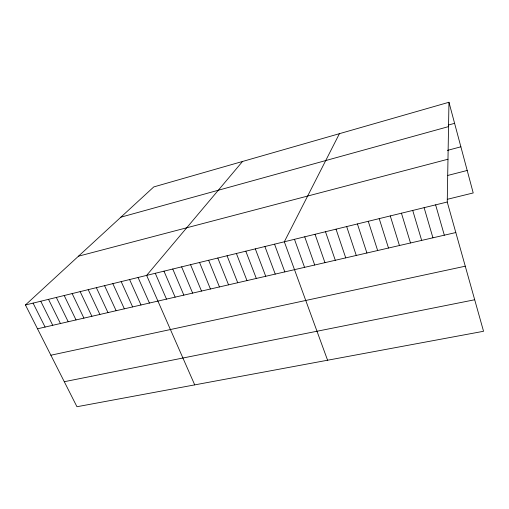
<?xml version="1.0" encoding="UTF-8"?>
<svg xmlns="http://www.w3.org/2000/svg" width="509" height="509" viewBox="0 0 509 509"><rect width="100%" height="100%" fill="white"/><g stroke="black" fill="none" stroke-linecap="round" stroke-linejoin="round"><path stroke-width="0.76" d="M447.239 202.022L448.963 102.264L153.769 186.924L25.45 304.974L76.954 406.736L483.55 331.283L447.239 202.022L25.45 304.974M339.42 133.682L284.321 241.788L327.58 360.226M242.538 161.468L146.637 275.394L194.718 384.88M448.531 125.01L454.594 123.331M120.894 217.171L448.544 126.614M447.373 150.403L460.874 146.808M78.475 256.192L447.977 159.228M447.907 175.401L467.198 170.47M447.513 199.254L473.211 192.949L448.963 102.264M37.507 328.801L455.816 232.543M50.881 355.218L465.271 266.201M64.287 381.705L474.693 299.756M33.079 303.116L45.091 327.058M40.765 301.239L52.732 325.296M48.514 299.349L60.437 323.527M56.327 297.441L68.206 321.739M64.204 295.519L76.032 319.938M72.144 293.578L83.921 318.119M80.148 291.625L91.881 316.293M88.216 289.653L99.898 314.441M96.36 287.668L107.984 312.583M104.561 285.664L116.135 310.706M112.839 283.647L124.355 308.817M121.18 281.611L132.645 306.908M129.598 279.556L140.999 304.986M138.079 277.481L149.43 303.046M155.27 273.288L166.494 299.12M163.974 271.163L175.134 297.135M172.755 269.019L183.844 295.125M181.611 266.856L192.637 293.108M190.544 264.68L201.5 291.065M199.553 262.479L210.44 289.01M208.639 260.258L219.455 286.936M217.807 258.025L228.554 284.843M227.059 255.766L237.728 282.73M236.392 253.488L246.986 280.599M245.809 251.191L256.32 278.448M255.308 248.869L265.736 276.285M264.89 246.534L275.242 274.096M274.561 244.174L284.83 271.889M294.469 239.313L304.56 267.352M304.713 236.812L314.708 265.017M315.052 234.286L324.952 262.657M325.493 231.741L335.297 260.277M336.029 229.165L345.738 257.878M346.667 226.569L356.275 255.448M357.413 223.947L366.913 253.005M368.261 221.3L377.653 250.53M379.211 218.628L388.494 248.036M390.269 215.924L399.444 245.516M401.442 213.201L410.502 242.971M412.723 210.446L421.662 240.401M424.112 207.666L432.936 237.811M435.621 204.86L444.319 235.19"/></g></svg>
